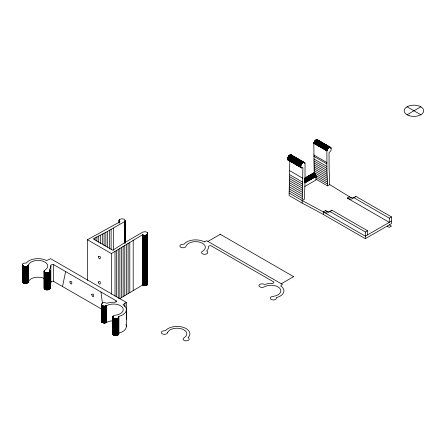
<?xml version="1.0" encoding="UTF-8"?>
<svg xmlns="http://www.w3.org/2000/svg" width="446" height="446" viewBox="0 0 446 446"><rect width="100%" height="100%" fill="white"/><g stroke="black" fill="none" stroke-linecap="round" stroke-linejoin="round"><path stroke-width="0.67" d="M314.257 173.862L313.811 143.361C313.939 141.627 316.153 138.55 317.914 140.245M329.756 184.627L327.581 185.887L326.935 170.389L326.879 150.904C328.284 143.991 334.5 148.841 329.037 152.571L329.115 169.134L329.756 184.627L351.258 197.879M353.706 197.617L389.291 218.161L389.291 222.353L347.278 198.096A10.609 6.127 60 0 0 353.706 197.617L355.886 196.357L391.465 216.901L391.465 223.608L365.33 238.699L323.322 214.442L302.171 203.069L289.103 195.526L289.822 160.789M302.171 203.069L302.89 167.668C297.867 169.179 302.968 159.027 305.047 163.509L304.992 183.061L304.345 199.295L302.171 200.555L289.103 193.012M112.676 316.889C113.139 319.581 119.171 319.386 118.703 316.431L118.647 334.322C117.248 336.011 113.429 336.039 112.671 333.747L112.682 316.794L113.775 315.584L116.049 315.088A9.756 5.631 0 0 0 122.098 306.965A9.756 5.631 0 0 0 106.995 305.465C100.25 309.028 99.737 299.996 106.873 303.313L107.107 303.235A12.834 7.409 0 0 1 114.198 302.249A1.951 1.126 0 0 0 116.127 300.727L53.481 264.556A1.951 1.126 0 0 0 50.838 265.671A12.834 7.409 0 0 1 49.138 269.763C54.1 274.011 39.995 274.112 45.269 269.83A9.756 5.631 0 0 0 42.677 261.111A9.756 5.631 0 0 0 28.6 264.601C25.991 270.421 17.606 262.555 26.275 263.073A12.834 7.409 0 0 1 46.607 260.553L50.576 258.663L126.329 302.405L126.329 319.169M112.671 333.747L113.061 332.85M289.259 160.365C285.39 160.326 289.348 152.727 291.818 155.431M118.647 334.322L118.748 333.184A12.834 7.409 0 0 0 125.923 324.498M44.349 287.257C42.844 290.474 50.459 290.87 50.108 287.698M167.49 332.766L167.506 332.671A9.756 5.631 0 0 1 181.5 328.819A9.756 5.631 0 0 1 184.321 337.605L184.209 337.694A3.083 1.778 0 0 0 183.702 340.159A3.083 1.778 0 0 0 187.956 340.515L188.73 340.042A3.083 1.778 0 0 0 188.084 337.694L188.184 337.538A12.834 7.409 0 0 0 182.899 327.23A12.834 7.409 0 0 0 165.343 330.82L165.282 330.837A3.083 1.778 0 0 0 161.43 332.147A3.083 1.778 0 0 0 163.894 334.299A3.083 1.778 0 0 0 167.49 332.766L167.529 332.666M101.537 309.045L62.529 286.527L65.601 271.53M22.523 280.874C21.676 283.974 28.098 284.253 28.6 281.37A9.756 5.631 0 0 1 44.55 278.639M87.427 239.736L111.389 253.568L142.419 234.819C148.384 237.69 149.477 229.88 142.787 232.121L125.934 241.91L112.838 250.217L93.236 238.9L107.625 231.34L124.579 221.612C127.422 217.57 116.083 218.228 119.902 221.824L87.427 239.736L87.427 280.389M119.851 248.316L119.851 298.614L142.419 285.122C143.974 286.215 148.44 285.696 147.42 283.138M101.471 320.719C101.203 323.339 105.412 323.428 106.995 322.235A9.756 5.631 0 0 1 113.016 320.791M126.329 302.405L123.063 304.69A12.834 7.409 0 0 1 118.748 316.42L118.742 334.143M407.047 114.761L420.846 106.795M304.958 177.987L313.783 172.892C316.164 174.319 316.32 177.592 315.963 180.017L304.78 186.473M305.07 178.06L313.9 172.959M304.596 178.472L314.012 173.037M304.707 178.556L314.123 173.12M304.819 178.645L314.24 173.21M304.93 178.74L314.346 173.304M305.042 178.84L314.458 173.405M304.557 179.286L314.564 173.511M304.663 179.398L314.67 173.622M304.769 179.515L314.776 173.734M304.869 179.632L314.876 173.856M304.964 179.76L314.971 173.979M305.058 179.889L315.066 174.113M304.562 180.362L315.155 174.241M304.646 180.496L315.244 174.38M304.73 180.636L315.328 174.514M304.808 180.775L315.406 174.659M304.88 180.92L315.478 174.799M304.952 181.065L315.545 174.944M305.014 181.21L315.612 175.088M305.075 181.355L315.673 175.239M305.131 181.5L315.723 175.384M304.59 181.99L315.774 175.534M304.635 182.135L315.818 175.679M304.674 182.28L315.857 175.824M304.707 182.425L315.891 175.969M304.73 182.57L315.913 176.114M304.752 182.709L315.935 176.254M304.769 182.849L315.952 176.393M304.774 182.988L315.958 176.532M207.92 241.431L220.263 234.301M302.171 200.555L323.322 211.928L325.502 210.674A10.609 6.127 60 0 0 330.252 211.454M347.278 198.096L349.458 196.842A10.609 6.127 60 0 0 354.208 197.623M323.322 214.442L323.322 211.928A10.609 6.127 60 0 0 329.75 211.449L331.924 210.189L367.51 230.733L367.51 234.925M329.75 211.449L365.33 231.992L367.51 230.733M389.291 218.161L391.465 216.901M281.248 283.762L293.591 276.637M391.465 221.093L365.33 236.185L323.322 211.928M204.34 241.905L206.71 240.728L282.463 284.464L280.645 285.914A12.834 7.409 0 0 1 276.33 297.644L276.297 297.683A3.083 1.778 0 0 1 273.632 299.941A3.083 1.778 0 0 1 270.265 298.017L270.566 297.393A3.083 1.778 0 0 1 272.963 296.406L273.632 296.311A9.756 5.631 0 0 0 279.681 288.188A9.756 5.631 0 0 0 264.584 286.689L264.428 286.756A3.083 1.778 0 0 1 260.157 287.046A3.083 1.778 0 0 1 259.539 284.587L260.353 284.141A3.083 1.778 0 0 1 264.21 284.375L264.69 284.459A12.834 7.409 0 0 1 271.781 283.472A1.951 1.126 0 0 0 273.71 281.95L211.064 245.779A1.951 1.126 0 0 0 208.421 246.894A12.834 7.409 0 0 1 206.721 250.986L206.86 251.265A3.083 1.778 0 0 1 207.262 253.49L206.492 253.964A3.083 1.778 0 0 1 202.233 253.607A3.083 1.778 0 0 1 202.74 251.137L202.852 251.048A9.756 5.631 0 0 0 200.26 242.334A9.756 5.631 0 0 0 186.183 245.824L186.021 246.214A3.083 1.778 0 0 1 184.315 247.597L183.234 247.77A3.083 1.778 0 0 1 179.894 245.824A3.083 1.778 0 0 1 183.813 244.285L183.88 244.269A12.834 7.409 0 0 1 204.19 241.777L204.385 241.883M50.225 285.117A12.834 7.409 0 0 0 50.838 282.435A1.951 1.126 0 0 1 53.481 281.326L62.529 286.527M407.047 106.795L420.846 114.761M317.429 139.793L330.659 147.431M317.156 139.709L330.865 147.626M316.961 139.693L330.982 147.788M316.749 139.704L331.027 147.877M316.643 139.726L329.711 147.269M316.532 139.749L329.6 147.291M316.42 139.782L329.488 147.325M329.984 147.609L331.172 148.295M316.309 139.821L329.377 147.37M316.197 139.871L329.265 147.414M316.08 139.927L329.148 147.47M315.969 139.988L329.037 147.537M315.852 140.061L328.919 147.604M315.74 140.133L328.808 147.682M315.629 140.217L328.696 147.76M315.517 140.306L328.585 147.849M315.406 140.401L328.473 147.944M315.294 140.501L328.362 148.044M315.188 140.607L328.256 148.15M315.082 140.719L328.15 148.262M314.976 140.836L328.044 148.379M314.876 140.958L327.944 148.501M314.781 141.081L327.849 148.624M314.686 141.209L327.754 148.758M314.597 141.343L327.665 148.886M314.508 141.477L327.576 149.025M314.424 141.616L327.492 149.165M314.346 141.761L327.414 149.304M314.274 141.9L327.342 149.449M314.201 142.045L327.269 149.594M314.14 142.19L327.208 149.739M314.079 142.341L327.147 149.884M314.023 142.486L327.091 150.034M313.973 142.636L327.041 150.179M313.934 142.781L327.002 150.324M313.895 142.926L326.963 150.475M313.861 143.071L326.929 150.62M313.833 143.216L326.901 150.759M313.811 143.361L326.879 150.904M313.783 154.952L326.851 162.495M313.789 156.34L326.857 163.883M313.806 158.91L326.873 166.453M313.833 160.883L326.901 168.426M313.867 162.846L326.935 170.389M313.912 164.803L326.979 172.351M313.967 166.759L327.035 174.302M291.104 154.823L304.657 162.651M290.814 154.79L304.835 162.885M290.708 154.79L304.886 162.974M290.497 154.818L304.925 163.069M290.385 154.846L303.81 162.595M290.274 154.879L303.341 162.422M290.162 154.918L303.23 162.461M314.034 168.705L327.102 176.248M290.051 154.968L303.118 162.511M289.939 155.024L303.007 162.567M289.822 155.085L302.89 162.628M289.71 155.152L302.778 162.701M289.593 155.23L302.661 162.773M289.482 155.314L302.55 162.857M289.37 155.403L302.438 162.946M289.259 155.498L302.327 163.041M289.147 155.598L302.215 163.141M289.041 155.704L302.109 163.247M288.936 155.816L302.003 163.359M288.83 155.933L301.897 163.476M288.729 156.05L301.797 163.598M314.107 170.645L327.174 178.188M288.634 156.178L301.702 163.721M288.54 156.306L301.608 163.849M288.45 156.44L301.518 163.983M288.361 156.574L301.429 164.117M288.278 156.713L301.345 164.256M288.2 156.853L301.267 164.401M288.127 156.998L301.195 164.541M288.055 157.143L301.128 164.685M287.993 157.287L301.061 164.83M314.196 172.58L327.264 180.123M287.932 157.432L301 164.981M287.876 157.583L300.944 165.126M287.832 157.728L300.899 165.276M287.787 157.878L300.855 165.421M287.748 158.023L300.816 165.566M287.715 158.168L300.782 165.711M287.687 158.313L300.755 165.856M287.67 158.453L300.738 166.001M287.653 158.592L300.721 166.141M287.642 158.731L300.71 166.274M287.642 158.865L300.71 166.408M287.642 158.993L300.71 166.536M287.653 159.122L300.721 166.665M314.882 174.849L327.358 182.052M287.67 159.244L300.738 166.787M287.687 159.361L300.755 166.904M287.715 159.473L300.782 167.016M287.748 159.579L301.028 167.25M287.832 159.78L302.003 167.964M287.876 159.869L301.897 167.964M287.993 160.03L301.702 167.947M315.584 177.112L327.464 183.969M315.701 179.024L327.581 185.887M389.291 224.868L391.465 226.122L389.291 227.382L387.111 226.122M289.822 170.773L302.89 178.316M289.783 174.765L302.851 182.308M289.744 176.772L302.817 184.315M289.699 178.785L302.767 186.328M289.644 180.797L302.711 188.346M289.582 182.821L302.65 190.364M289.504 184.85L302.572 192.393M289.421 186.88L302.488 194.428M289.326 188.92L302.394 196.463M325.502 210.674L327.303 211.711M289.22 190.96L302.288 198.509M219.973 234.133L293.881 276.804M100.963 291.946L102.435 303.352M365.33 231.992L365.33 238.699M147.615 233.191L147.615 284.23M147.531 233.013L147.531 284.414M147.481 232.924L147.481 284.498M147.42 232.84L147.347 284.671M147.269 234.451L147.269 284.754M147.186 234.535L147.186 284.832M147.096 234.607L147.096 284.91M146.996 234.685L146.996 284.983M146.89 234.752L146.89 285.055M146.779 234.819L146.779 285.122M146.662 234.886L146.662 285.184M146.539 234.947L146.539 285.245M146.411 235.003L146.411 285.301M146.282 235.053L146.282 285.356M146.143 235.103L146.143 285.401M145.998 235.148L145.998 285.446M145.853 235.187L145.853 285.49M145.703 235.226L145.703 285.524M145.552 235.254L145.552 285.557M145.396 235.282L145.396 285.579M145.24 235.304L145.24 285.602M145.084 235.321L145.084 285.618M144.922 235.332L144.922 285.635M144.76 235.343L144.76 285.641M144.599 235.343L144.599 285.641M144.437 235.343L144.437 285.641M144.275 235.332L144.275 285.635M144.119 235.321L144.119 285.618M143.958 235.304L143.958 285.602M143.802 235.282L143.802 285.579M143.645 235.254L143.645 285.557M143.495 235.226L143.495 285.524M143.344 235.187L143.344 285.49M143.199 235.148L143.199 285.446M143.055 235.103L143.055 285.401M142.921 235.053L142.921 285.356M142.787 235.003L142.787 285.301M142.659 234.947L142.659 285.245M142.536 234.886L142.536 285.184M142.419 234.819L142.419 285.122M133.198 240.143L133.198 290.446M129.797 242.156L129.797 292.453M128.114 243.17L128.114 293.468M126.441 244.185L126.441 294.483M126.357 309.652L126.357 326.416M125.131 220.285L125.131 242.892M125.103 220.932L125.064 243.07M125.019 221.116L125.019 243.159M124.902 221.288L124.902 242.646M124.88 303.241L124.88 306.592M124.83 221.372L124.757 242.814M124.774 245.211L124.774 295.508M124.668 221.534L124.668 242.892M124.579 221.612L124.579 242.97M123.124 246.242L123.124 296.54M121.479 247.274L121.479 297.577M119.266 219.839L119.205 222.682M119.149 220.012L119.104 223.089M119.065 220.19L119.037 223.039M118.814 316.732L118.826 333.87M118.591 317.641L118.591 334.411M118.524 317.73L118.446 334.578M118.368 317.892L118.368 334.656M118.279 317.97L118.279 334.734M118.229 249.364L118.229 298.285M118.179 318.043L118.179 334.812M118.079 318.115L118.079 334.885M117.973 318.182L117.973 334.952M117.856 318.249L117.856 335.018M117.733 318.31L117.733 335.08M117.61 318.372L117.61 335.136M117.476 318.422L117.476 335.191M117.343 318.472L117.343 335.241M117.198 318.522L117.198 335.286M117.058 318.561L117.058 335.325M116.908 318.6L116.908 335.364M116.757 318.628L116.757 335.398M116.618 250.418L116.618 296.579M116.601 318.661L116.601 335.425M116.445 318.684L116.445 335.448M116.289 318.7L116.289 335.464M116.127 300.727L116.127 302.065M116.127 318.712L116.127 335.481M115.971 318.723L115.971 335.492M115.809 318.728L115.809 335.492M115.648 318.728L115.648 335.492M115.486 318.723L115.486 335.487M115.324 318.712L115.324 335.476M115.168 318.695L115.168 335.459M115.018 251.472L115.018 296.261M115.007 318.673L115.007 335.442M114.851 318.65L114.851 335.414M114.7 318.622L114.7 335.386M114.55 318.589L114.55 335.353M114.405 318.55L114.405 335.314M114.26 318.505L114.26 335.269M114.12 318.455L114.12 335.225M113.986 318.405L113.986 335.175M113.858 318.349L113.858 335.119M113.73 318.293L113.73 335.058M113.613 318.227L113.613 334.996M113.501 318.16L113.501 334.929M113.373 228.107L113.373 250.156M113.395 318.093L113.395 334.857M113.295 318.02L113.295 334.784M113.2 317.942L113.2 334.712M113.061 316.086L113.111 334.634M112.983 316.169L113.033 334.55M112.899 317.613L112.899 334.383M112.793 317.44L112.838 334.294M112.682 316.794L112.749 334.115M111.389 253.568L111.389 294.221M111.121 229.389L111.121 249.37M109.376 230.365L109.376 248.968M107.625 231.34L107.625 247.184M106.627 305.672L106.627 322.436M106.51 305.733L106.51 322.497M106.388 305.794L106.388 322.558M106.26 305.85L106.26 322.614M106.126 305.906L106.126 322.67M105.992 305.95L105.992 322.72M105.858 232.305L105.858 246.086M105.847 305.995L105.847 322.765M105.702 306.034L105.702 322.804M105.551 306.073L105.551 322.837M105.401 306.101L105.401 322.871M105.245 306.129L105.245 322.898M105.089 306.151L105.089 322.915M104.933 306.168L104.933 322.932M104.771 306.179L104.771 322.949M104.609 306.19L104.609 322.954M104.448 306.19L104.448 322.954M104.286 306.19L104.286 322.954M104.124 306.179L104.124 322.949M104.085 233.264L104.085 245.668M103.968 306.168L103.968 322.932M103.806 306.151L103.806 322.915M103.65 306.129L103.65 322.898M103.494 306.101L103.494 322.871M103.344 306.073L103.344 322.837M103.193 306.034L103.193 322.804M103.048 305.995L103.048 322.765M102.909 305.95L102.909 322.72M102.77 305.906L102.77 322.67M102.636 305.85L102.636 322.614M102.508 305.794L102.508 322.558M102.385 305.733L102.385 322.497M102.301 234.217L102.301 243.867M102.268 305.672L102.268 322.436M102.162 305.599L102.162 322.369M102.056 305.532L102.056 322.296M101.956 305.454L101.956 322.224M101.866 305.382L101.866 322.146M101.783 305.298L101.783 322.068M101.632 305.136L101.705 321.984M101.571 305.047L101.571 321.817M101.437 304.044L101.521 321.728M101.404 304.133L101.404 321.454M100.506 235.165L100.506 243.438M98.705 236.107L98.705 242.312M96.894 237.043L96.894 241.18M95.07 237.974L95.07 240.043M53.481 264.556L53.481 281.326M50.838 265.671L50.838 282.435M50.158 271.112L50.158 288.25M50.075 270.839L50.108 288.434M49.974 270.661L49.974 288.701M49.913 270.577L49.913 288.791M49.841 270.493L49.841 288.874M49.762 270.41L49.679 289.036M48.909 272.74L48.909 289.504M48.776 272.79L48.776 289.56M48.636 272.84L48.636 289.605M48.497 272.885L48.497 289.649M48.352 272.924L48.352 289.688M48.201 272.958L48.201 289.727M48.051 272.991L48.051 289.755M47.895 273.019L47.895 289.783M47.739 273.041L47.739 289.805M47.577 273.058L47.577 289.822M47.421 273.069L47.421 289.833M47.259 273.075L47.259 289.844M47.098 273.08L47.098 289.844M46.936 273.075L46.936 289.844M46.774 273.069L46.774 289.833M46.613 273.058L46.613 289.822M46.456 273.041L46.456 289.805M46.3 273.019L46.3 289.783M46.144 272.991L46.144 289.755M45.994 272.958L45.994 289.727M45.843 272.924L45.843 289.688M45.698 272.885L45.698 289.649M45.553 272.84L45.553 289.605M45.42 272.79L45.42 289.56M45.286 272.74L45.286 289.504M45.157 272.679L45.157 289.448M45.035 272.623L45.035 289.387M44.918 272.556L44.918 289.326M44.806 272.489L44.806 289.253M44.7 272.417L44.7 289.186M44.606 272.344L44.606 289.108M44.511 272.266L44.511 289.036M44.427 272.188L44.427 288.952M44.349 270.493L44.349 288.874M44.282 270.577L44.282 288.791M44.165 270.75L44.165 288.618M44.082 270.928L44.082 288.434M28.416 265.08L28.416 281.85M28.382 265.175L28.343 282.028M28.293 265.353L28.237 282.207M28.176 265.526L28.176 282.29M28.104 265.61L28.104 282.374M28.02 265.688L27.936 282.535M27.842 265.844L27.842 282.608M27.741 265.916L27.741 282.68M27.635 265.983L27.635 282.753M27.524 266.05L27.524 282.82M27.401 266.117L27.401 282.881M27.278 266.173L27.278 282.942M27.15 266.229L27.15 282.998M27.011 266.279L27.011 283.048M26.877 266.329L26.877 283.093M26.732 266.373L26.732 283.138M25.651 266.546L25.651 283.31M25.489 266.552L25.489 283.316M25.327 266.552L25.327 283.316M25.166 266.546L25.166 283.316M25.004 266.541L25.004 283.305M24.848 266.524L24.848 283.288M24.686 266.507L24.686 283.271M24.53 266.485L24.53 283.249M24.379 266.457L24.379 283.221M24.229 266.424L24.229 283.188M24.078 266.385L24.078 283.149M23.933 266.346L23.933 283.11M23.794 266.295L23.794 283.065M23.66 266.245L23.66 283.015M23.527 266.195L23.527 282.959M23.398 266.134L23.398 282.903M23.281 266.072L23.281 282.842M23.164 266.006L23.164 282.775M23.053 265.939L23.053 282.708M22.952 265.866L22.952 282.636M22.857 265.794L22.857 282.558M22.768 265.716L22.768 282.48M22.685 265.638L22.685 282.402M22.612 265.554L22.612 282.318M22.467 264.194L22.545 282.234M22.417 264.283L22.434 282.062M22.345 264.461L22.356 281.878M331.924 210.189A10.609 6.127 60 0 1 331.573 210.601M331.172 210.952A10.609 6.127 60 0 1 330.731 211.242M355.886 196.357A10.609 6.127 60 0 1 355.529 196.77M355.127 197.121A10.609 6.127 60 0 1 354.687 197.405M69.81 281.866C71.577 288.032 73.389 279.358 69.81 281.866M91.659 294.483C93.487 300.671 95.204 291.946 91.659 294.483M98.326 256.723C100.088 262.828 101.9 254.253 98.326 256.723M98.326 281.956C100.088 288.06 101.9 279.491 98.326 281.956M409.071 115.653A9.756 5.631 0 0 0 423.7 110.775A9.756 5.631 0 0 0 409.071 105.903A9.756 5.631 0 0 0 409.071 115.653"/></g></svg>
